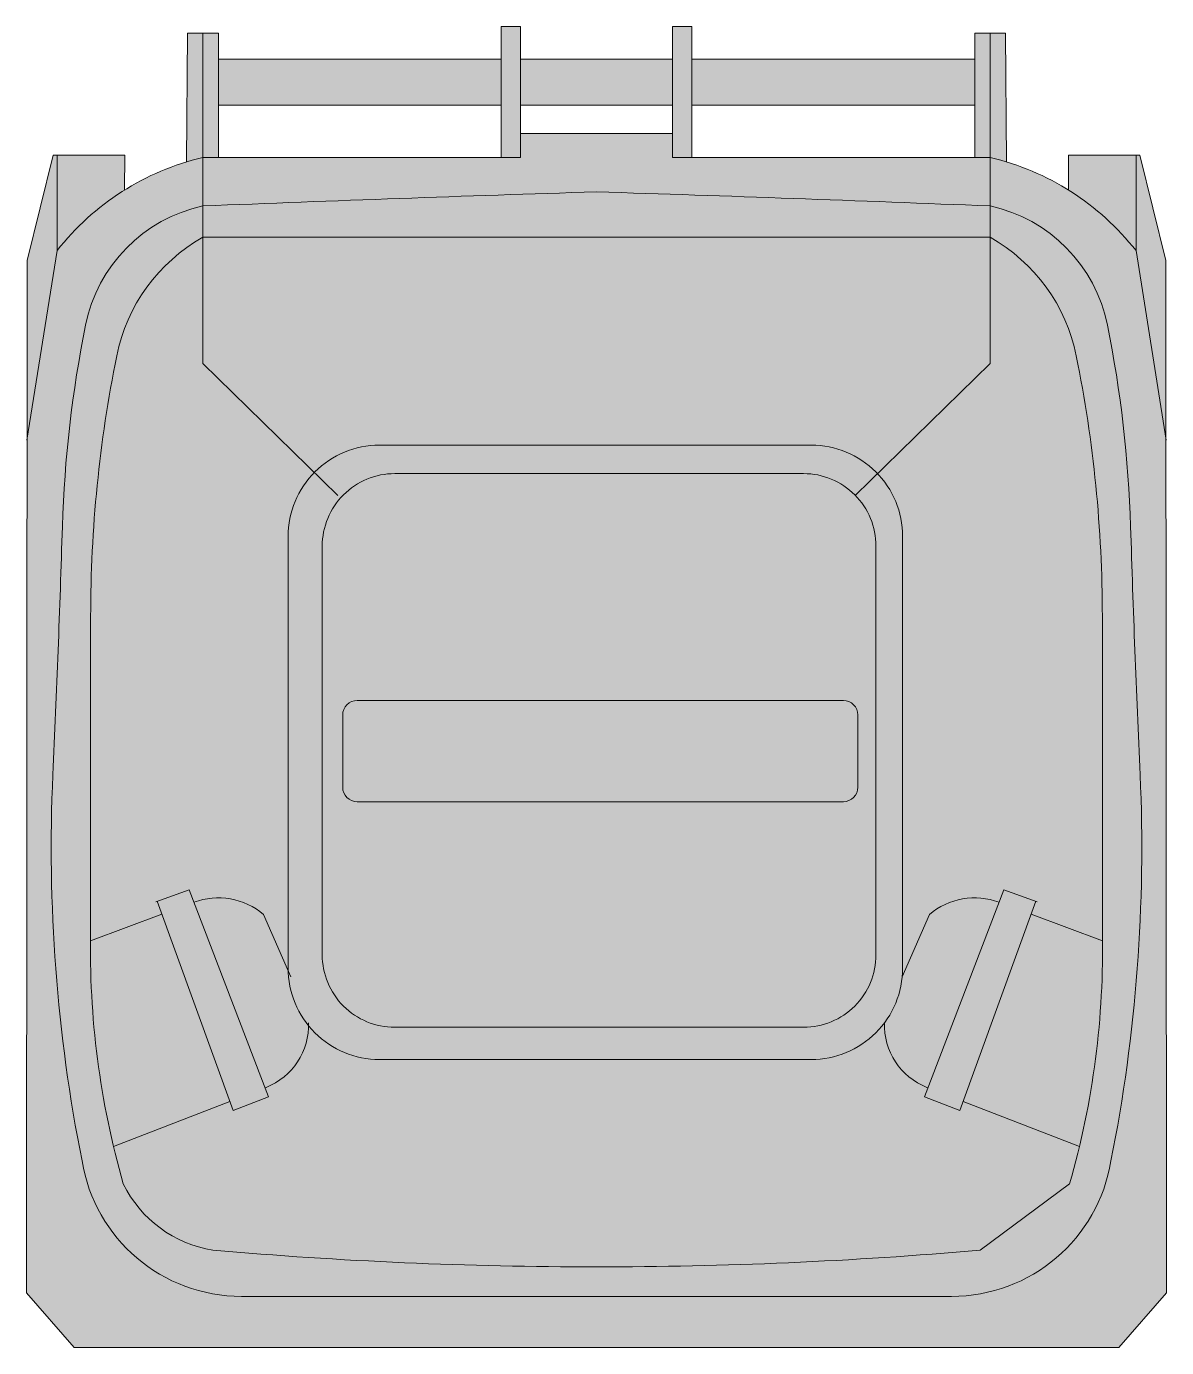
# Model space of a CAD drawing. Header units: inches. Extents: x -12025 to 97113, y -19657 to 37367.
# Drawn here: x -12025.42 to -12000.33, y 37337.51 to 37366.57 of the extents above; entities that cross this region are included whole.
import ezdxf

# ---------------------------------------------------------------- set-up
doc = ezdxf.new("R2010")
doc.units = ezdxf.units.IN
doc.header["$MEASUREMENT"] = 0
doc.layers.add('001_Dark_1 10', color=7, linetype='Continuous', lineweight=0)
doc.layers.add('dwgmodels.com_hatch', color=250, linetype='Continuous')

msp = doc.modelspace()

# ---------------------------------------------------------------- hatches: boundary and pattern name
at = {"layer": 'dwgmodels.com_hatch', "true_color": 0xddb3d4}
h = msp.add_hatch(color=254, dxfattribs=at)
h.dxf.hatch_style = 1
h.paths.add_polyline_path([(-12025.4, 37361.415), (-12024.826, 37363.735), (-12023.253, 37363.735), (-12023.259, 37362.966, -0.065352), (-12021.892, 37363.588), (-12021.873, 37366.419), (-12021.533, 37366.419), (-12021.192, 37366.419), (-12021.192, 37365.849), (-12014.969, 37365.849), (-12014.969, 37366.566), (-12014.545, 37366.566), (-12014.545, 37365.849), (-12012.872, 37365.849), (-12011.2, 37365.849), (-12011.2, 37366.566), (-12010.776, 37366.566), (-12010.776, 37365.849), (-12004.552, 37365.849), (-12004.552, 37366.419), (-12004.212, 37366.419), (-12003.872, 37366.419), (-12003.853, 37363.588, -0.065352), (-12002.486, 37362.966), (-12002.491, 37363.735), (-12000.919, 37363.735), (-12000.345, 37361.415), (-12000.33, 37338.711), (-12001.38, 37337.507), (-12012.872, 37337.507), (-12024.365, 37337.507), (-12025.415, 37338.711)])
h.paths.add_polyline_path([(-12004.552, 37363.686), (-12004.552, 37364.836), (-12010.776, 37364.836), (-12010.776, 37363.686)], flags=16)
h.paths.add_polyline_path([(-12011.2, 37364.209), (-12011.2, 37364.836), (-12012.872, 37364.836), (-12014.545, 37364.836), (-12014.545, 37364.209), (-12012.872, 37364.209)], flags=16)
h.paths.add_polyline_path([(-12014.969, 37363.686), (-12014.969, 37364.836), (-12021.192, 37364.836), (-12021.192, 37363.686)], flags=16)

# ---------------------------------------------------------------- linework, layer by layer
at = {"layer": '001_Dark_1 10'}
for points in [[(-12021.892, 37363.588), (-12021.873, 37366.419), (-12021.533, 37366.419), (-12021.192, 37366.419), (-12021.192, 37363.686)], [(-12003.853, 37363.588), (-12003.872, 37366.419), (-12004.212, 37366.419), (-12004.552, 37366.419), (-12004.552, 37363.686)], [(-12021.192, 37365.849), (-12014.969, 37365.849)], [(-12014.545, 37365.849), (-12012.872, 37365.849), (-12011.2, 37365.849)], [(-12004.552, 37365.849), (-12010.776, 37365.849)], [(-12021.192, 37364.836), (-12014.969, 37364.836)], [(-12014.545, 37364.836), (-12012.872, 37364.836), (-12011.2, 37364.836)], [(-12004.552, 37364.836), (-12010.776, 37364.836)], [(-12014.545, 37364.209), (-12012.872, 37364.209), (-12011.2, 37364.209)], [(-12002.486, 37362.966), (-12002.491, 37363.735), (-12000.919, 37363.735), (-12000.345, 37361.415), (-12000.33, 37338.711), (-12001.38, 37337.507), (-12012.872, 37337.507), (-12024.365, 37337.507), (-12025.415, 37338.711), (-12025.4, 37361.415), (-12024.826, 37363.735), (-12023.253, 37363.735), (-12023.259, 37362.966)], [(-12025.403, 37357.463), (-12024.742, 37361.635), (-12024.742, 37363.735)], [(-12000.342, 37357.463), (-12001.002, 37361.635), (-12001.002, 37363.735)], [(-12022.567, 37347.313), (-12021.837, 37347.578), (-12020.089, 37343.022), (-12020.868, 37342.723), (-12022.54, 37347.323)], [(-12003.178, 37347.313), (-12003.908, 37347.578), (-12005.656, 37343.022), (-12004.877, 37342.723), (-12003.205, 37347.323)], [(-12024.003, 37346.452), (-12022.437, 37347.038)], [(-12001.742, 37346.452), (-12003.308, 37347.038)], [(-12023.499, 37341.931), (-12020.941, 37342.922)], [(-12002.246, 37341.931), (-12004.804, 37342.922)]]:
    msp.add_lwpolyline(points, dxfattribs=at)
for points in [[(-12018.567, 37356.252), (-12021.533, 37359.153), (-12021.533, 37366.419), (-12021.533, 37362.617, -0.002183), (-12012.872, 37362.928, -0.002183), (-12004.212, 37362.617), (-12004.212, 37366.419), (-12004.212, 37359.153), (-12007.178, 37356.252)], [(-12014.969, 37363.686), (-12021.192, 37363.686), (-12021.533, 37363.686, 0.169802), (-12024.742, 37361.635)], [(-12010.776, 37363.686), (-12004.552, 37363.686), (-12004.212, 37363.686, -0.169802), (-12001.002, 37361.635)], [(-12004.212, 37362.617, -0.297961), (-12001.632, 37359.999, -0.042051), (-12001.121, 37355.57, 0.003698), (-12000.912, 37350.108, -0.060574), (-12001.553, 37341.614, -0.367426), (-12005.061, 37338.633), (-12012.872, 37338.633), (-12020.684, 37338.633, -0.367426), (-12024.192, 37341.614, -0.060574), (-12024.833, 37350.108, 0.003698), (-12024.624, 37355.57, -0.042051), (-12024.113, 37359.999, -0.297961), (-12021.533, 37362.617)], [(-12021.731, 37347.302, -0.269888), (-12020.196, 37347.036), (-12019.598, 37345.66)], [(-12004.014, 37347.302, 0.269888), (-12005.548, 37347.036), (-12006.146, 37345.66)], [(-12020.165, 37343.222), (-12020.143, 37343.231, 0.32068), (-12019.21, 37344.653)], [(-12005.579, 37343.222), (-12005.602, 37343.231, -0.32068), (-12006.535, 37344.653)]]:
    msp.add_lwpolyline(points, format="xyb", dxfattribs=at)
for points in [[(-12014.969, 37366.566), (-12014.545, 37366.566), (-12014.545, 37363.686), (-12014.969, 37363.686)], [(-12010.776, 37366.566), (-12011.2, 37366.566), (-12011.2, 37363.686), (-12010.776, 37363.686)]]:
    msp.add_lwpolyline(points, close=True, dxfattribs=at)
for points in [[(-12012.872, 37361.928), (-12021.533, 37361.928, 0.218041), (-12023.429, 37359.318, 0.049803), (-12024.002, 37353.584), (-12024.002, 37346.659, 0.075378), (-12023.283, 37341.106, 0.243539), (-12021.312, 37339.65, 0.021943), (-12012.872, 37339.283, 0.021943), (-12004.433, 37339.65), (-12002.462, 37341.106, 0.075378), (-12001.743, 37346.659), (-12001.743, 37353.584, 0.049803), (-12002.316, 37359.318, 0.218041), (-12004.212, 37361.928)], [(-12008.147, 37357.358), (-12017.648, 37357.358, 0.414214), (-12019.658, 37355.348), (-12019.658, 37345.853, 0.414214), (-12017.648, 37343.843), (-12008.147, 37343.843, 0.414214), (-12006.137, 37345.853), (-12006.137, 37355.348, 0.414214)], [(-12008.317, 37356.731), (-12017.312, 37356.731, 0.414214), (-12018.907, 37355.136), (-12018.907, 37346.147, 0.414214), (-12017.312, 37344.552), (-12008.317, 37344.552, 0.414214), (-12006.723, 37346.147), (-12006.723, 37355.136, 0.414214)], [(-12007.44, 37351.741), (-12018.138, 37351.741, 0.414214), (-12018.457, 37351.422), (-12018.457, 37349.833, 0.414214), (-12018.138, 37349.514), (-12007.44, 37349.514, 0.414214), (-12007.121, 37349.833), (-12007.121, 37351.422, 0.414214)]]:
    msp.add_lwpolyline(points, format="xyb", close=True, dxfattribs=at)

doc.saveas('drawing.dxf')
